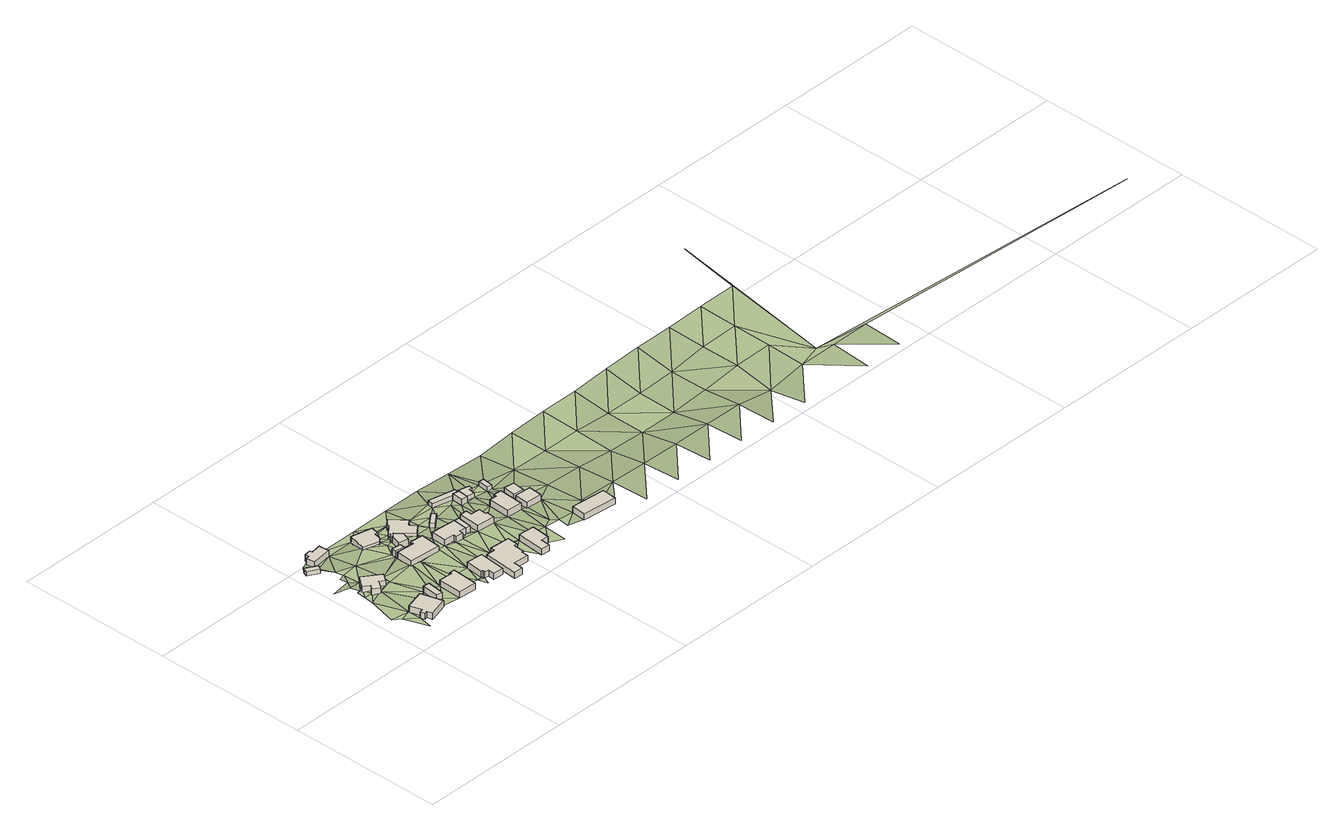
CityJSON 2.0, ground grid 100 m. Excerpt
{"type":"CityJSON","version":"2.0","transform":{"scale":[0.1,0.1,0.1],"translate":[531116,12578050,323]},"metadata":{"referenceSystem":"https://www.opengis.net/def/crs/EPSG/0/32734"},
"CityObjects":{
"building1":{"type":"Building","attributes":{"address":"11 Amos Comenius Street Mamre 7347 Cape Town","building":"house","building:levels":"1","building_height":4.1,"plus_code":"4FRWFFPH+WQ7","ground_height":191.97,"roof_height":196.07},"geometry":[{"type":"Solid","lod":"1","boundaries":[[[[0,1,2,3]],[[1,4,5,2]],[[4,6,7,5]],[[6,8,9,7]],[[8,10,11,9]],[[10,12,13,11]],[[12,14,15,13]],[[14,0,3,15]],[[3,2,5,7,9,11,13,15]],[[14,12,10,8,6,4,1,0]]]]}]},
"building2":{"type":"Building","attributes":{"address":"Mamre 7347 Cape Town","building":"cabin","building:levels":"1","building_height":2.8,"plus_code":"4FRWFFQH+5P7","ground_height":187.5,"roof_height":190.3},"geometry":[{"type":"Solid","lod":"1","boundaries":[[[[16,17,18,19]],[[17,20,21,18]],[[20,22,23,21]],[[22,16,19,23]],[[19,18,21,23]],[[22,20,17,16]]]]}]},
"building3":{"type":"Building","attributes":{"address":"20 Amos Comenius Street Mamre 7347 Cape Town","building":"house","building:levels":"1","building_height":4.1,"plus_code":"4FRWFFQH+2QR","ground_height":190.15,"roof_height":194.25},"geometry":[{"type":"Solid","lod":"1","boundaries":[[[[24,25,26,27]],[[25,28,29,26]],[[28,30,31,29]],[[30,32,33,31]],[[32,34,35,33]],[[34,36,37,35]],[[36,38,39,37]],[[38,24,27,39]],[[27,26,29,31,33,35,37,39]],[[38,36,34,32,30,28,25,24]]]]}]},
"building4":{"type":"Building","attributes":{"building":"garage","building:levels":"1","building_height":4.1,"plus_code":"4FRWFFPH+WRF","ground_height":192.68,"roof_height":196.78},"geometry":[{"type":"Solid","lod":"1","boundaries":[[[[40,41,42,43]],[[41,44,45,42]],[[44,46,47,45]],[[46,40,43,47]],[[43,42,45,47]],[[46,44,41,40]]]]}]},
"building5":{"type":"Building","attributes":{"address":"Mamre 7347 Cape Town","building":"house","building:levels":"1","building_height":4.1,"plus_code":"4FRWFFQH+5QJ","ground_height":187.26,"roof_height":191.36},"geometry":[{"type":"Solid","lod":"1","boundaries":[[[[48,49,50,51]],[[49,52,53,50]],[[52,54,55,53]],[[54,56,57,55]],[[56,58,59,57]],[[58,60,61,59]],[[60,62,63,61]],[[62,48,51,63]],[[51,50,53,55,57,59,61,63]],[[62,60,58,56,54,52,49,48]]]]}]},
"building6":{"type":"Building","attributes":{"address":"9 Amos Comenius Street Mamre 7347 Cape Town","building":"house","building:levels":"1","building_height":4.1,"plus_code":"4FRWFFPH+WV4","ground_height":192.47,"roof_height":196.57},"geometry":[{"type":"Solid","lod":"1","boundaries":[[[[64,65,66,67]],[[65,68,69,66]],[[68,70,71,69]],[[70,72,73,71]],[[72,74,75,73]],[[74,64,67,75]],[[67,66,69,71,73,75]],[[74,72,70,68,65,64]]]]}]},
"building7":{"type":"Building","attributes":{"address":"Amos Comenius Street Mamre 7347 Cape Town","building":"garage","building:levels":"1","building_height":4.1,"plus_code":"4FRWFFQH+3VH","ground_height":190.48,"roof_height":194.58},"geometry":[{"type":"Solid","lod":"1","boundaries":[[[[76,77,78,79]],[[77,80,81,78]],[[80,82,83,81]],[[82,76,79,83]],[[79,78,81,83]],[[82,80,77,76]]]]}]},
"building8":{"type":"Building","attributes":{"address":"10 Amos Comenius Street Mamre 7347 Cape Town","building":"house","building:levels":"1","building_height":4.1,"plus_code":"4FRWFFQH+2WV","ground_height":190.48,"roof_height":194.58},"geometry":[{"type":"Solid","lod":"1","boundaries":[[[[84,85,86,87]],[[85,88,89,86]],[[88,90,91,89]],[[90,92,93,91]],[[92,94,95,93]],[[94,84,87,95]],[[87,86,89,91,93,95]],[[94,92,90,88,85,84]]]]}]},
"building9":{"type":"Building","attributes":{"address":"7 Amos Comenius Street Mamre 7347 Cape Town","building":"house","building:levels":"1","building_height":4.1,"plus_code":"4FRWFFPH+WX7","ground_height":192.47,"roof_height":196.57},"geometry":[{"type":"Solid","lod":"1","boundaries":[[[[96,97,98,99]],[[97,100,101,98]],[[100,102,103,101]],[[102,104,105,103]],[[104,106,107,105]],[[106,108,109,107]],[[108,110,111,109]],[[110,96,99,111]],[[99,98,101,103,105,107,109,111]],[[110,108,106,104,102,100,97,96]]]]}]},
"building10":{"type":"Building","attributes":{"address":"Amos Comenius Street Mamre 7347 Cape Town","building":"house","building:levels":"1","building_height":4.1,"plus_code":"4FRWFFQH+5V5","ground_height":187.11,"roof_height":191.21},"geometry":[{"type":"Solid","lod":"1","boundaries":[[[[112,113,114,115]],[[113,116,117,114]],[[116,118,119,117]],[[118,120,121,119]],[[120,122,123,121]],[[122,124,125,123]],[[124,112,115,125]],[[115,114,117,119,121,123,125]],[[124,122,120,118,116,113,112]]]]}]},
"building11":{"type":"Building","attributes":{"building":"garage","building:levels":"1","building_height":4.1,"plus_code":"4FRWFFQH+3WV","ground_height":190.48,"roof_height":194.58},"geometry":[{"type":"Solid","lod":"1","boundaries":[[[[126,127,128,129]],[[127,130,131,128]],[[130,132,133,131]],[[132,134,135,133]],[[134,136,137,135]],[[136,126,129,137]],[[129,128,131,133,135,137]],[[136,134,132,130,127,126]]]]}]},
"building12":{"type":"Building","attributes":{"address":"5 Amos Comenius Street Mamre 7347 Cape Town","building":"house","building:levels":"1","building_height":4.1,"plus_code":"4FRWFFPJ+V2W","ground_height":192.65,"roof_height":196.75},"geometry":[{"type":"Solid","lod":"1","boundaries":[[[[138,139,140,141]],[[139,142,143,140]],[[142,144,145,143]],[[144,146,147,145]],[[146,148,149,147]],[[148,150,151,149]],[[150,152,153,151]],[[152,154,155,153]],[[154,156,157,155]],[[156,158,159,157]],[[158,160,161,159]],[[160,138,141,161]],[[141,140,143,145,147,149,151,153,155,157,159,161]],[[160,158,156,154,152,150,148,146,144,142,139,138]]]]}]},
"building13":{"type":"Building","attributes":{"address":"12 Amos Comenius Street Mamre 7347 Cape Town","building":"house","building:levels":"1","building_height":4.1,"plus_code":"4FRWFFQH+4XF","ground_height":187.54,"roof_height":191.64},"geometry":[{"type":"Solid","lod":"1","boundaries":[[[[162,163,164,165]],[[163,166,167,164]],[[166,168,169,167]],[[168,170,171,169]],[[170,172,173,171]],[[172,174,175,173]],[[174,176,177,175]],[[176,178,179,177]],[[178,180,181,179]],[[180,182,183,181]],[[182,184,185,183]],[[184,186,187,185]],[[186,162,165,187]],[[165,164,167,169,171,173,175,177,179,181,183,185,187]],[[186,184,182,180,178,176,174,172,170,168,166,163,162]]]]}]},
"building14":{"type":"Building","attributes":{"address":"6 Amos Comenius Street Mamre 7347 Cape Town","building":"house","building:levels":"1","building_height":4.1,"plus_code":"4FRWFFQJ+22M","ground_height":192.19,"roof_height":196.29},"geometry":[{"type":"Solid","lod":"1","boundaries":[[[[188,189,190,191]],[[189,192,193,190]],[[192,194,195,193]],[[194,196,197,195]],[[196,198,199,197]],[[198,200,201,199]],[[200,202,203,201]],[[202,188,191,203]],[[191,190,193,195,197,199,201,203]],[[202,200,198,196,194,192,189,188]]]]}]},
"building15":{"type":"Building","attributes":{"building":"garage","building:levels":"1","building_height":4.1,"plus_code":"4FRWFFQJ+23J","ground_height":192.1,"roof_height":196.2},"geometry":[{"type":"Solid","lod":"1","boundaries":[[[[204,205,206,207]],[[205,208,209,206]],[[208,210,211,209]],[[210,204,207,211]],[[207,206,209,211]],[[210,208,205,204]]]]}]},
"building16":{"type":"Building","attributes":{"building":"cabin","building:levels":"1","building_height":2.8,"plus_code":"4FRWFFQJ+32W","ground_height":190.75,"roof_height":193.55},"geometry":[{"type":"Solid","lod":"1","boundaries":[[[[212,213,214,215]],[[213,216,217,214]],[[216,218,219,217]],[[218,212,215,219]],[[215,214,217,219]],[[218,216,213,212]]]]}]},
"building17":{"type":"Building","attributes":{"address":"3 Amos Comenius Street Mamre 7347 Cape Town","building":"house","building:levels":"1","building_height":4.1,"plus_code":"4FRWFFPJ+V4W","ground_height":192.65,"roof_height":196.75},"geometry":[{"type":"Solid","lod":"1","boundaries":[[[[220,221,222,223]],[[221,224,225,222]],[[224,226,227,225]],[[226,228,229,227]],[[228,230,231,229]],[[230,220,223,231]],[[223,222,225,227,229,231]],[[230,228,226,224,221,220]]]]}]},
"building18":{"type":"Building","attributes":{"address":"4 Amos Comenius Street Mamre 7347 Cape Town","building":"house","building:levels":"1","building_height":4.1,"plus_code":"4FRWFFQJ+23H","ground_height":192.1,"roof_height":196.2},"geometry":[{"type":"Solid","lod":"1","boundaries":[[[[232,233,234,235]],[[233,236,237,234]],[[236,238,239,237]],[[238,240,241,239]],[[240,242,243,241]],[[242,244,245,243]],[[244,246,247,245]],[[246,232,235,247]],[[235,234,237,239,241,243,245,247]],[[246,244,242,240,238,236,233,232]]]]}]},
"building19":{"type":"Building","attributes":{"building":"cabin","building:levels":"1","building_height":2.8,"plus_code":"4FRWFFQJ+44F","ground_height":190.76,"roof_height":193.56},"geometry":[{"type":"Solid","lod":"1","boundaries":[[[[248,249,250,251]],[[249,252,253,250]],[[252,254,255,253]],[[254,256,257,255]],[[256,248,251,257]],[[251,250,253,255,257]],[[256,254,252,249,248]]]]}]},
"building20":{"type":"Building","attributes":{"building":"garage","building:levels":"1","building_height":4.1,"plus_code":"4FRWFFQJ+34X","ground_height":190.76,"roof_height":194.86},"geometry":[{"type":"Solid","lod":"1","boundaries":[[[[249,248,258,259]],[[248,260,261,258]],[[260,262,263,261]],[[262,249,259,263]],[[259,258,261,263]],[[262,260,248,249]]]]}]},
"building21":{"type":"Building","attributes":{"address":"2 Amos Comenius Street Mamre 7347 Cape Town","building":"house","building:levels":"1","building_height":4.1,"plus_code":"4FRWFFQJ+259","ground_height":191.43,"roof_height":195.53},"geometry":[{"type":"Solid","lod":"1","boundaries":[[[[264,265,266,267]],[[265,268,269,266]],[[268,270,271,269]],[[270,272,273,271]],[[272,274,275,273]],[[274,264,267,275]],[[267,266,269,271,273,275]],[[274,272,270,268,265,264]]]]}]},
"building22":{"type":"Building","attributes":{"building":"cabin","building:levels":"1","building_height":2.8,"plus_code":"4FRWFFQJ+453","ground_height":189.61,"roof_height":192.41},"geometry":[{"type":"Solid","lod":"1","boundaries":[[[[276,277,278,279]],[[277,280,281,278]],[[280,282,283,281]],[[282,284,285,283]],[[284,286,287,285]],[[286,288,289,287]],[[288,276,279,289]],[[279,278,281,283,285,287,289]],[[288,286,284,282,280,277,276]]]]}]},
"building23":{"type":"Building","attributes":{"address":"2A Amos Comenius Street Mamre 7347 Cape Town","building":"house","building:levels":"1","building_height":4.1,"plus_code":"4FRWFFQJ+265","ground_height":190.37,"roof_height":194.47},"geometry":[{"type":"Solid","lod":"1","boundaries":[[[[290,291,292,293]],[[291,294,295,292]],[[294,296,297,295]],[[296,290,293,297]],[[293,292,295,297]],[[296,294,291,290]]]]}]},
"building24":{"type":"Building","attributes":{"address":"Amos Comenius Street Mamre 7347 Cape Town","building":"cabin","building:levels":"1","building_height":2.8,"plus_code":"4FRWFFQJ+36W","ground_height":189.61,"roof_height":192.41},"geometry":[{"type":"Solid","lod":"1","boundaries":[[[[298,299,300,301]],[[299,302,303,300]],[[302,304,305,303]],[[304,298,301,305]],[[301,300,303,305]],[[304,302,299,298]]]]}]},
"building25":{"type":"Building","attributes":{"building":"cabin","building:levels":"1","building_height":2.8,"plus_code":"4FRWFFQJ+26Q","ground_height":191.43,"roof_height":194.23},"geometry":[{"type":"Solid","lod":"1","boundaries":[[[[306,307,308,309]],[[307,310,311,308]],[[310,312,313,311]],[[312,306,309,313]],[[309,308,311,313]],[[312,310,307,306]]]]}]},
"building26":{"type":"Building","attributes":{"address":"29 Frans Street Mamre 7347 Cape Town","building":"house","building:levels":"1","building_height":4.1,"plus_code":"4FRWFFPJ+V8M","ground_height":192.47,"roof_height":196.57},"geometry":[{"type":"Solid","lod":"1","boundaries":[[[[314,315,316,317]],[[315,318,319,316]],[[318,320,321,319]],[[320,314,317,321]],[[317,316,319,321]],[[320,318,315,314]]]]}]},
"terrain1":{"type":"TINRelief","geometry":[{"type":"CompositeSurface","lod":"1","boundaries":[[[322,323,6]],[[10,323,324]],[[322,6,325]],[[323,10,6]],[[10,326,6]],[[327,328,325]],[[329,325,6]],[[330,331,328]],[[330,328,327]],[[327,325,329]],[[330,332,331]],[[333,334,335]],[[6,336,329]],[[330,327,337]],[[332,34,335]],[[34,332,330]],[[34,333,335]],[[336,338,339]],[[339,338,40]],[[340,341,333]],[[46,329,336]],[[329,342,343]],[[333,34,340]],[[339,46,336]],[[338,41,40]],[[339,40,46]],[[342,329,344]],[[345,20,346]],[[344,329,46]],[[17,346,20]],[[347,17,348]],[[338,349,41]],[[345,346,350]],[[34,351,340]],[[344,352,342]],[[347,340,351]],[[344,46,44]],[[351,34,352]],[[49,17,347]],[[44,41,74]],[[74,41,349]],[[17,49,346]],[[49,347,351]],[[352,344,353]],[[44,353,344]],[[74,353,44]],[[351,352,76]],[[354,52,49]],[[70,74,72]],[[351,355,49]],[[352,353,94]],[[352,94,76]],[[70,356,74]],[[353,74,356]],[[357,358,68]],[[351,82,355]],[[351,76,82]],[[354,49,113]],[[356,70,68]],[[358,359,68]],[[355,113,49]],[[359,360,108]],[[68,359,102]],[[108,104,359]],[[356,68,102]],[[76,94,77]],[[104,108,106]],[[102,359,104]],[[355,82,361]],[[356,362,353]],[[113,363,354]],[[82,80,134]],[[361,364,355]],[[94,365,77]],[[82,134,361]],[[362,356,102]],[[90,80,77]],[[134,80,90]],[[132,361,134]],[[90,77,365]],[[364,361,132]],[[136,134,90]],[[366,367,364]],[[132,366,364]],[[132,130,127]],[[113,112,363]],[[366,132,127]],[[367,368,369]],[[102,194,362]],[[194,102,370]],[[366,371,367]],[[370,372,373]],[[367,371,368]],[[90,374,136]],[[371,366,375]],[[136,374,126]],[[373,376,370]],[[377,368,371]],[[112,368,377]],[[194,192,362]],[[378,370,376]],[[373,379,376]],[[374,362,192]],[[198,194,370]],[[126,374,380]],[[176,363,112]],[[126,380,381]],[[378,376,379]],[[382,377,371]],[[198,370,378]],[[374,192,380]],[[383,194,198]],[[377,176,112]],[[196,194,383]],[[383,198,196]],[[198,378,200]],[[380,192,213]],[[384,363,176]],[[213,385,380]],[[192,216,213]],[[386,387,385]],[[200,378,232]],[[156,388,158]],[[386,389,387]],[[202,200,188]],[[216,192,189]],[[385,213,386]],[[232,378,160]],[[389,384,176]],[[188,200,232]],[[213,212,386]],[[389,386,212]],[[224,158,390]],[[158,224,160]],[[232,205,188]],[[216,189,218]],[[391,160,224]],[[205,232,246]],[[208,205,246]],[[246,189,208]],[[384,389,254]],[[389,212,256]],[[189,246,218]],[[233,232,160]],[[233,160,391]],[[256,212,218]],[[224,221,391]],[[256,254,389]],[[233,391,221]],[[392,218,246]],[[256,218,392]],[[242,240,244]],[[244,392,246]],[[393,384,254]],[[221,394,395]],[[238,236,240]],[[396,395,394]],[[244,240,260]],[[221,264,233]],[[233,264,236]],[[244,260,392]],[[256,392,248]],[[264,221,395]],[[240,236,274]],[[240,262,260]],[[248,392,260]],[[264,274,236]],[[262,240,274]],[[393,254,252]],[[264,395,265]],[[397,249,262]],[[395,398,399]],[[395,399,265]],[[397,400,249]],[[397,262,277]],[[262,274,277]],[[249,400,252]],[[401,252,400]],[[274,272,270]],[[274,270,277]],[[265,399,402]],[[252,401,284]],[[398,403,320]],[[404,265,402]],[[282,280,277]],[[398,405,399]],[[404,268,265]],[[320,403,406]],[[393,252,407]],[[277,270,299]],[[399,405,402]],[[408,404,402]],[[277,299,282]],[[268,299,270]],[[404,306,268]],[[404,408,306]],[[398,320,405]],[[284,407,252]],[[284,282,298]],[[312,268,306]],[[312,299,268]],[[282,299,298]],[[306,408,307]],[[299,312,302]],[[298,407,284]],[[307,408,291]],[[312,310,302]],[[409,405,320]],[[298,304,407]],[[307,291,310]],[[291,405,410]],[[318,409,320]],[[291,410,310]],[[410,405,409]],[[304,302,411]],[[411,302,310]],[[407,304,412]],[[411,310,410]],[[304,411,412]],[[409,318,413]],[[318,414,413]],[[415,410,409]],[[410,415,411]],[[409,413,415]],[[416,412,411]],[[411,415,417]],[[413,418,419]],[[411,417,416]],[[415,413,420]],[[420,417,415]],[[413,419,420]],[[416,417,421]],[[422,417,420]],[[423,419,424]],[[417,422,421]],[[425,420,419]],[[420,425,422]],[[419,423,425]],[[422,426,421]],[[425,427,422]],[[423,428,429]],[[422,427,426]],[[423,429,425]],[[430,427,425]],[[430,425,429]],[[426,427,431]],[[427,430,432]],[[433,434,429]],[[427,432,431]],[[429,434,430]],[[432,430,435]],[[430,434,436]],[[430,436,435]],[[432,437,431]],[[434,438,439]],[[432,435,437]],[[439,436,434]],[[440,435,436]],[[440,436,439]],[[441,437,435]],[[440,442,435]],[[443,444,439]],[[435,442,441]],[[445,440,439]],[[445,439,444]],[[446,442,440]],[[440,445,446]],[[441,442,447]],[[444,448,445]],[[442,446,447]],[[445,448,446]],[[449,448,444]],[[444,450,449]],[[451,446,448]],[[447,446,451]],[[452,448,449]],[[449,453,452]],[[451,448,454]],[[455,448,452]]]}]}
},
"vertices":[
[179,99,72],[304,135,72],[304,135,113],[179,99,113],[264,274,72],[264,274,113],[141,240,72],[141,240,113],[163,163,72],[163,163,113],[141,157,72],[141,157,113],[149,128,72],[149,128,113],[169,133,72],[169,133,113],
[118,874,28],[134,904,28],[134,904,56],[118,874,56],[62,943,28],[62,943,56],[46,913,28],[46,913,56],
[133,508,54],[174,478,54],[174,478,95],[133,508,95],[212,530,54],[212,530,95],[242,508,54],[242,508,95],[278,557,54],[278,557,95],[170,636,54],[170,636,95],[117,563,54],[117,563,95],[154,536,54],[154,536,95],
[306,190,80],[345,185,80],[345,185,121],[306,190,121],[359,295,80],[359,295,121],[320,300,80],[320,300,121],
[135,932,25],[265,948,25],[265,948,66],[135,932,66],[257,1013,25],[257,1013,66],[194,1005,25],[194,1005,66],[192,1021,25],[192,1021,66],[148,1015,25],[148,1015,66],[151,990,25],[151,990,66],[128,987,25],[128,987,66],
[416,122,77],[533,115,77],[533,115,118],[416,122,118],[543,282,77],[543,282,118],[512,284,77],[512,284,118],[511,271,77],[511,271,118],[425,276,77],[425,276,118],
[473,648,58],[533,643,58],[533,643,99],[473,648,99],[536,673,58],[536,673,99],[475,678,58],[475,678,99],
[465,527,58],[666,512,58],[666,512,99],[465,527,99],[676,642,58],[676,642,99],[590,649,58],[590,649,99],[588,627,58],[588,627,99],[473,636,58],[473,636,99],
[668,104,77],[733,98,77],[733,98,118],[668,104,118],[750,272,77],[750,272,118],[645,281,77],[645,281,118],[634,167,77],[634,167,118],[645,166,77],[645,166,118],[643,149,77],[643,149,118],[672,147,77],[672,147,118],
[575,918,24],[441,950,24],[441,950,65],[575,918,65],[410,834,24],[410,834,65],[514,806,24],[514,806,65],[535,824,24],[535,824,65],[547,868,24],[547,868,65],[563,865,24],[563,865,65],
[622,731,58],[584,772,58],[584,772,99],[622,731,99],[565,751,58],[565,751,99],[558,755,58],[558,755,99],[539,686,58],[539,686,99],[600,674,58],[600,674,99],
[825,273,79],[823,245,79],[823,245,120],[825,273,120],[767,249,79],[767,249,120],[750,26,79],[750,26,120],[806,22,79],[806,22,120],[811,86,79],[811,86,120],[910,80,79],[910,80,120],[913,128,79],[913,128,120],[924,127,79],[924,127,120],[928,197,79],[928,197,120],[949,195,79],[949,195,120],[953,265,79],[953,265,120],
[584,772,28],[622,731,28],[622,731,69],[584,772,69],[652,759,28],[652,759,69],[702,703,28],[702,703,69],[759,753,28],[759,753,69],[727,789,28],[727,789,69],[764,821,28],[764,821,69],[686,910,28],[686,910,69],[645,874,28],[645,874,69],[651,866,28],[651,866,69],[593,816,28],[593,816,69],[601,806,28],[601,806,69],[575,784,28],[575,784,69],
[871,503,75],[879,595,75],[879,595,116],[871,503,116],[718,608,75],[718,608,116],[712,509,75],[712,509,116],[780,505,75],[780,505,116],[779,487,75],[779,487,116],[827,484,75],[827,484,116],[829,508,75],[829,508,116],
[871,503,74],[902,500,74],[902,500,115],[871,503,115],[912,592,74],[912,592,115],[879,595,74],[879,595,115],
[868,757,60],[796,701,60],[796,701,88],[868,757,88],[816,676,60],[816,676,88],[888,732,60],[888,732,88],
[1112,119,79],[1122,239,79],[1122,239,120],[1112,119,120],[1022,247,79],[1022,247,120],[1007,68,79],[1007,68,120],[1061,64,79],[1061,64,120],[1066,122,79],[1066,122,120],
[932,471,74],[1050,462,74],[1050,462,115],[932,471,115],[1054,516,74],[1054,516,115],[1043,517,74],[1043,517,115],[1047,566,74],[1047,566,115],[986,570,74],[986,570,115],[988,607,74],[988,607,115],[942,610,74],[942,610,115],
[1069,783,60],[1108,774,60],[1108,774,88],[1069,783,88],[1117,813,60],[1117,813,88],[945,851,60],[945,851,88],[936,812,60],[936,812,88],
[1069,783,101],[1108,774,101],[1063,712,60],[1063,712,101],[1104,710,60],[1104,710,101],
[1150,452,67],[1250,446,67],[1250,446,108],[1150,452,108],[1259,606,67],[1259,606,108],[1207,609,67],[1207,609,108],[1206,589,67],[1206,589,108],[1158,592,67],[1158,592,108],
[1111,735,49],[1175,724,49],[1175,724,77],[1111,735,77],[1182,769,49],[1182,769,77],[1200,766,49],[1200,766,77],[1206,789,49],[1206,789,77],[1121,809,49],[1121,809,77],[1115,782,49],[1115,782,77],
[1391,433,56],[1397,522,56],[1397,522,97],[1391,433,97],[1293,529,56],[1293,529,97],[1286,441,56],[1286,441,97],
[1270,780,49],[1264,711,49],[1264,711,77],[1270,780,77],[1296,708,49],[1296,708,77],[1304,775,49],[1304,775,77],
[1295,545,67],[1363,537,67],[1363,537,95],[1295,545,95],[1372,616,67],[1372,616,95],[1304,623,67],[1304,623,95],
[1399,120,77],[1622,100,77],[1622,100,118],[1399,120,118],[1630,194,77],[1630,194,118],[1408,214,77],[1408,214,118],
[22,255,72],[68,221,72],[126,68,72],[72,443,66],[163,163,80],[133,508,66],[81,507,66],[174,478,72],[117,563,66],[83,566,66],[107,573,66],[134,687,52],[6,665,52],[91,629,66],[264,274,80],[154,536,72],[304,135,80],[272,255,80],[162,742,54],[126,735,52],[242,508,72],[212,530,72],[272,505,72],[95,978,28],[135,932,28],[153,796,54],[118,874,52],[416,122,78],[128,987,28],[272,755,54],[278,557,72],[465,527,74],[272,1005,25],[410,834,58],[521,505,74],[533,115,78],[565,171,77],[605,166,77],[621,102,78],[521,755,58],[666,512,75],[521,1005,24],[514,806,58],[588,627,74],[575,784,58],[535,824,58],[563,865,58],[547,868,58],[750,272,83],[593,816,58],[733,98,82],[767,249,83],[676,642,60],[601,806,58],[771,255,83],[645,874,58],[825,273,83],[823,245,83],[702,703,60],[652,759,60],[651,866,60],[771,505,75],[771,1005,28],[759,753,60],[771,755,60],[727,789,60],[924,127,82],[764,821,60],[1007,68,82],[1021,255,79],[1021,755,60],[1021,1005,29],[1112,119,82],[1209,230,79],[1194,73,82],[1111,735,60],[1310,221,79],[1271,255,79],[1115,782,60],[1121,809,60],[1286,441,67],[1303,151,79],[1271,505,67],[1391,433,67],[1399,120,82],[1271,1005,15],[1293,529,67],[1521,255,77],[1521,505,56],[1521,755,34],[1521,1005,3],[1771,255,69],[1622,100,82],[1771,505,43],[1771,1005,23],[1771,755,28],[1771,5,79],[2020,255,60],[2020,505,21],[2020,1005,34],[2020,755,28],[2270,255,59],[2020,5,76],[2270,505,11],[2270,1005,35],[2270,755,12],[2270,5,76],[2520,255,59],[2520,505,11],[2520,1005,54],[2520,755,13],[2520,5,72],[2770,255,56],[2770,755,27],[2770,505,28],[2770,1005,64],[2770,5,64],[3020,255,18],[3020,505,62],[3020,1005,65],[3020,755,60],[3020,5,62],[3269,255,59],[3269,505,67],[3269,755,70],[3269,1005,74],[3429,303,59],[3519,255,59],[3519,5,41],[3519,1005,79],[3769,255,65],[3769,5,55],[3585,1422,84],[5666,91,108]
]}
